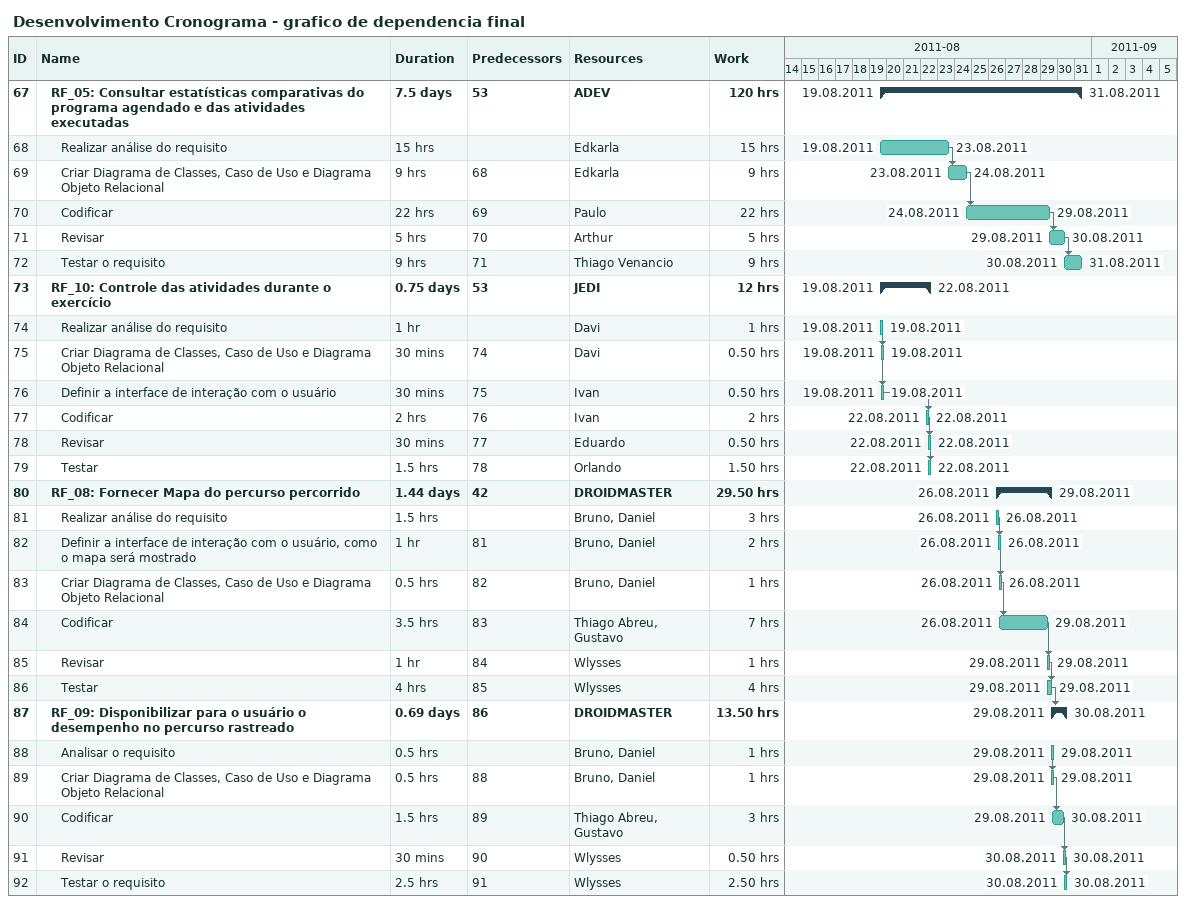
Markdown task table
Desenvolvimento Cronograma - grafico de dependencia final

| ID | Level | Task | Duration | Start | Finish | Predecessors | Resources | Work (h) |
|---|---|---|---|---|---|---|---|---|
| 67 | 2 | **RF_05: Consultar estatísticas comparativas do programa agendado e das atividades executadas** | 7.5d | 2011-08-19 | 2011-08-31 | 53 | ADEV | 120 |
| 68 | 3 | Realizar análise do requisito | 15h | 2011-08-19 | 2011-08-23 |  | Edkarla | 15 |
| 69 | 3 | Criar Diagrama de Classes, Caso de Uso e Diagrama Objeto Relacional | 9h | 2011-08-23 | 2011-08-24 | 68 | Edkarla | 9 |
| 70 | 3 | Codificar | 22h | 2011-08-24 | 2011-08-29 | 69 | Paulo | 22 |
| 71 | 3 | Revisar | 5h | 2011-08-29 | 2011-08-30 | 70 | Arthur | 5 |
| 72 | 3 | Testar o requisito | 9h | 2011-08-30 | 2011-08-31 | 71 | Thiago Venancio | 9 |
| 73 | 2 | **RF_10: Controle das atividades durante o exercício** | 0.75d | 2011-08-19 | 2011-08-22 | 53 | JEDI | 12 |
| 74 | 3 | Realizar análise do requisito | 1h | 2011-08-19 | 2011-08-19 |  | Davi | 1 |
| 75 | 3 | Criar Diagrama de Classes, Caso de Uso e Diagrama Objeto Relacional | 30min | 2011-08-19 | 2011-08-19 | 74 | Davi | 0.50 |
| 76 | 3 | Definir a interface de interação com o usuário | 30min | 2011-08-19 | 2011-08-19 | 75 | Ivan | 0.50 |
| 77 | 3 | Codificar | 2h | 2011-08-22 | 2011-08-22 | 76 | Ivan | 2 |
| 78 | 3 | Revisar | 30min | 2011-08-22 | 2011-08-22 | 77 | Eduardo | 0.50 |
| 79 | 3 | Testar | 1.5h | 2011-08-22 | 2011-08-22 | 78 | Orlando | 1.50 |
| 80 | 2 | **RF_08: Fornecer Mapa do percurso percorrido** | 1.44d | 2011-08-26 | 2011-08-29 | 42 | DROIDMASTER | 29.50 |
| 81 | 3 | Realizar análise do requisito | 1.5h | 2011-08-26 | 2011-08-26 |  | Bruno, Daniel | 3 |
| 82 | 3 | Definir a interface de interação com o usuário, como o mapa será mostrado | 1h | 2011-08-26 | 2011-08-26 | 81 | Bruno, Daniel | 2 |
| 83 | 3 | Criar Diagrama de Classes, Caso de Uso e Diagrama Objeto Relacional | 0.5h | 2011-08-26 | 2011-08-26 | 82 | Bruno, Daniel | 1 |
| 84 | 3 | Codificar | 3.5h | 2011-08-26 | 2011-08-29 | 83 | Thiago Abreu, Gustavo | 7 |
| 85 | 3 | Revisar | 1h | 2011-08-29 | 2011-08-29 | 84 | Wlysses | 1 |
| 86 | 3 | Testar | 4h | 2011-08-29 | 2011-08-29 | 85 | Wlysses | 4 |
| 87 | 2 | **RF_09: Disponibilizar para o usuário o desempenho no percurso rastreado** | 0.69d | 2011-08-29 | 2011-08-30 | 86 | DROIDMASTER | 13.50 |
| 88 | 3 | Analisar o requisito | 0.5h | 2011-08-29 | 2011-08-29 |  | Bruno, Daniel | 1 |
| 89 | 3 | Criar Diagrama de Classes, Caso de Uso e Diagrama Objeto Relacional | 0.5h | 2011-08-29 | 2011-08-29 | 88 | Bruno, Daniel | 1 |
| 90 | 3 | Codificar | 1.5h | 2011-08-29 | 2011-08-30 | 89 | Thiago Abreu, Gustavo | 3 |
| 91 | 3 | Revisar | 30min | 2011-08-30 | 2011-08-30 | 90 | Wlysses | 0.50 |
| 92 | 3 | Testar o requisito | 2.5h | 2011-08-30 | 2011-08-30 | 91 | Wlysses | 2.50 |
